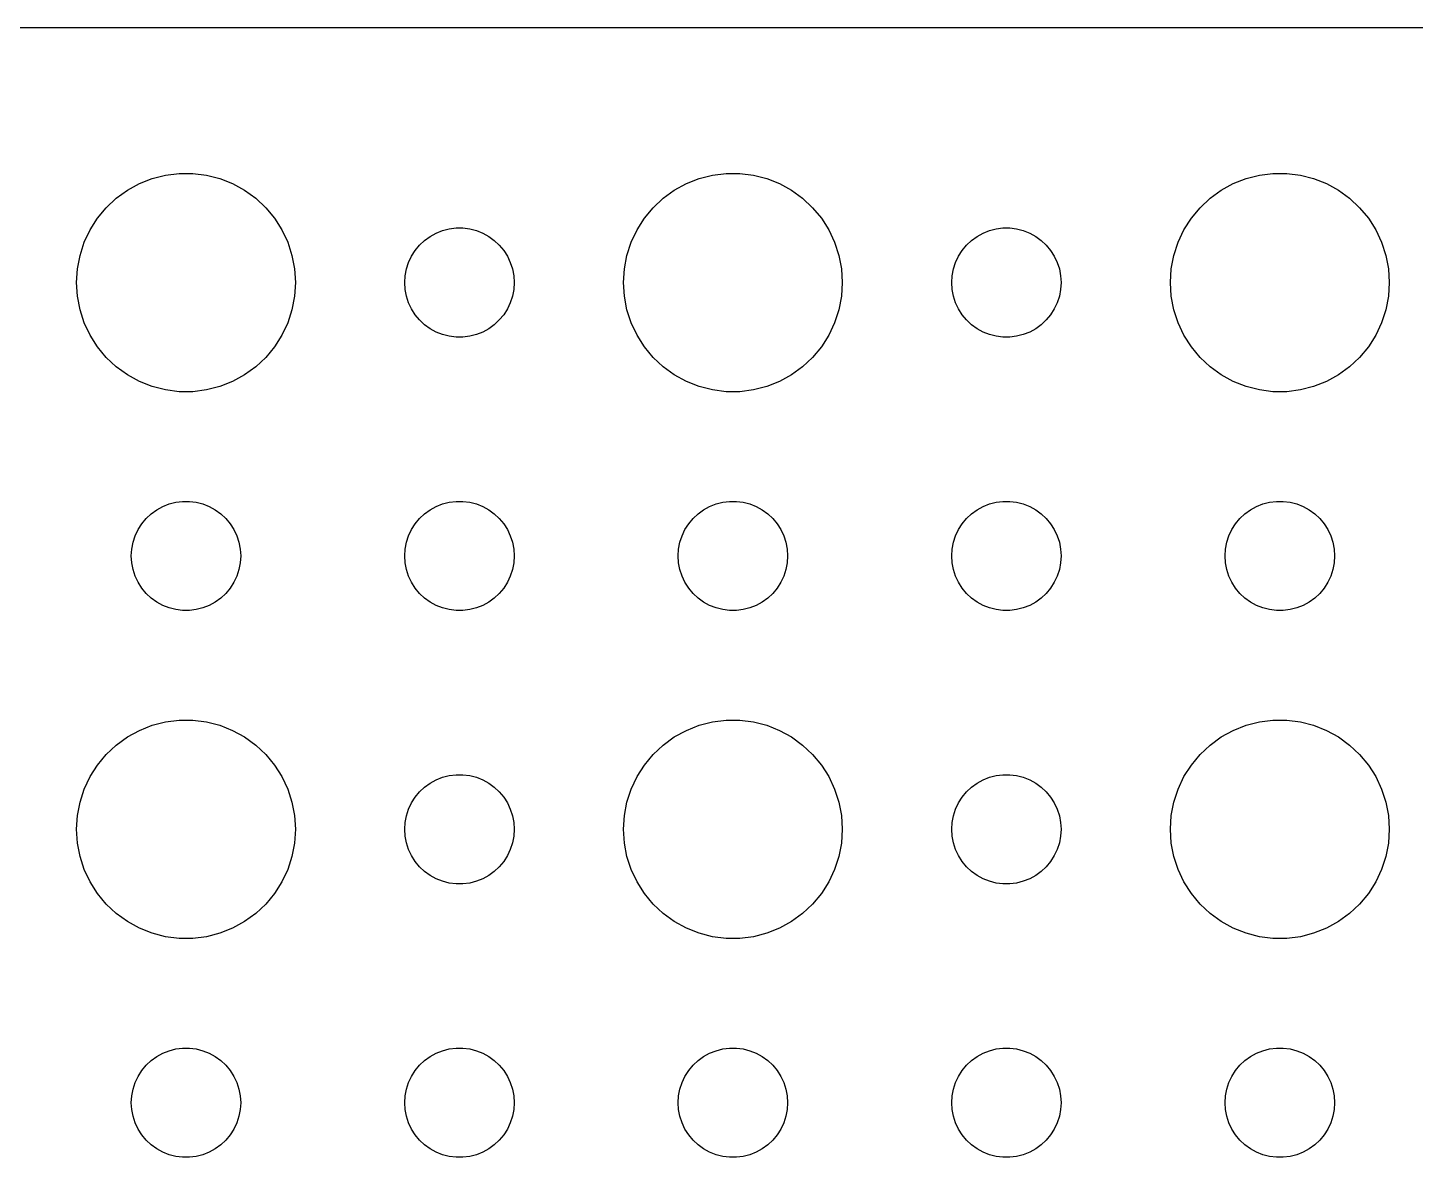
# Model space of a CAD drawing. Header units: metres. Extents: x -67 to 67, y -59 to 59.
# Drawn here: x -4.34 to 33.71, y 28.5 to 59.49 of the extents above; entities that cross this region are included whole.
import ezdxf

# ---------------------------------------------------------------- set-up
doc = ezdxf.new("R2010")
doc.units = ezdxf.units.M

msp = doc.modelspace()

# ---------------------------------------------------------------- linework, layer by layer
for p, q in [((62.3139, 59.4901), (-62.3139, 59.4901)), ((-1.60747, 55.033), (-1.27733, 55.2145)), ((-1.27733, 55.2145), (-0.927048, 55.3532)), ((-0.927048, 55.3532), (-0.562134, 55.4469)), ((-0.562134, 55.4469), (-0.18837, 55.4941)), ((-0.18837, 55.4941), (0.18837, 55.4941)), ((0.18837, 55.4941), (0.562134, 55.4469)), ((0.562134, 55.4469), (0.927048, 55.3532)), ((0.927048, 55.3532), (1.27733, 55.2145)), ((1.27733, 55.2145), (1.60747, 55.033)), ((13.3925, 55.033), (13.7227, 55.2145)), ((13.7227, 55.2145), (14.0729, 55.3532)), ((14.0729, 55.3532), (14.4379, 55.4469)), ((14.4379, 55.4469), (14.8116, 55.4941)), ((14.8116, 55.4941), (15.1884, 55.4941)), ((15.1884, 55.4941), (15.5621, 55.4469)), ((15.5621, 55.4469), (15.927, 55.3532)), ((15.927, 55.3532), (16.2773, 55.2145)), ((16.2773, 55.2145), (16.6075, 55.033)), ((28.3925, 55.033), (28.7227, 55.2145)), ((28.7227, 55.2145), (29.0729, 55.3532)), ((29.0729, 55.3532), (29.4379, 55.4469)), ((29.4379, 55.4469), (29.8116, 55.4941)), ((29.8116, 55.4941), (30.1884, 55.4941)), ((30.1884, 55.4941), (30.5621, 55.4469)), ((30.5621, 55.4469), (30.927, 55.3532)), ((30.927, 55.3532), (31.2773, 55.2145)), ((31.2773, 55.2145), (31.6075, 55.033)), ((-2.1869, 54.5536), (-1.91226, 54.8115)), ((-1.91226, 54.8115), (-1.60747, 55.033)), ((1.60747, 55.033), (1.91226, 54.8115)), ((1.91226, 54.8115), (2.1869, 54.5536)), ((12.8131, 54.5536), (13.0877, 54.8115)), ((13.0877, 54.8115), (13.3925, 55.033)), ((16.6075, 55.033), (16.9123, 54.8115)), ((16.9123, 54.8115), (17.1869, 54.5536)), ((27.8131, 54.5536), (28.0877, 54.8115)), ((28.0877, 54.8115), (28.3925, 55.033)), ((31.6075, 55.033), (31.9123, 54.8115)), ((31.9123, 54.8115), (32.1869, 54.5536)), ((-2.42705, 54.2634), (-2.1869, 54.5536)), ((2.1869, 54.5536), (2.42705, 54.2634)), ((12.5729, 54.2634), (12.8131, 54.5536)), ((17.1869, 54.5536), (17.427, 54.2634)), ((27.5729, 54.2634), (27.8131, 54.5536)), ((32.1869, 54.5536), (32.427, 54.2634)), ((-2.62891, 53.9453), (-2.42705, 54.2634)), ((2.42705, 54.2634), (2.62891, 53.9453)), ((12.3711, 53.9453), (12.5729, 54.2634)), ((17.427, 54.2634), (17.6289, 53.9453)), ((27.3711, 53.9453), (27.5729, 54.2634)), ((32.427, 54.2634), (32.6289, 53.9453)), ((-2.78932, 53.6044), (-2.62891, 53.9453)), ((2.62891, 53.9453), (2.78932, 53.6044)), ((6.40654, 53.5268), (6.54385, 53.6558)), ((6.54385, 53.6558), (6.69626, 53.7665)), ((6.69626, 53.7665), (6.86133, 53.8572)), ((6.86133, 53.8572), (7.03647, 53.9266)), ((7.03647, 53.9266), (7.21892, 53.9734)), ((7.21892, 53.9734), (7.40581, 53.997)), ((7.40581, 53.997), (7.59418, 53.997)), ((7.59418, 53.997), (7.78107, 53.9734)), ((7.78107, 53.9734), (7.96352, 53.9266)), ((7.96352, 53.9266), (8.13866, 53.8572)), ((8.13866, 53.8572), (8.30373, 53.7665)), ((8.30373, 53.7665), (8.45613, 53.6558)), ((8.45613, 53.6558), (8.59344, 53.5268)), ((12.2107, 53.6044), (12.3711, 53.9453)), ((17.6289, 53.9453), (17.7893, 53.6044)), ((21.4065, 53.5268), (21.5439, 53.6558)), ((21.5439, 53.6558), (21.6963, 53.7665)), ((21.6963, 53.7665), (21.8613, 53.8572)), ((21.8613, 53.8572), (22.0365, 53.9266)), ((22.0365, 53.9266), (22.2189, 53.9734)), ((22.2189, 53.9734), (22.4058, 53.997)), ((22.4058, 53.997), (22.5942, 53.997)), ((22.5942, 53.997), (22.7811, 53.9734)), ((22.7811, 53.9734), (22.9635, 53.9266)), ((22.9635, 53.9266), (23.1387, 53.8572)), ((23.1387, 53.8572), (23.3037, 53.7665)), ((23.3037, 53.7665), (23.4561, 53.6558)), ((23.4561, 53.6558), (23.5934, 53.5268)), ((27.2107, 53.6044), (27.3711, 53.9453)), ((32.6289, 53.9453), (32.7893, 53.6044)), ((-2.90575, 53.2461), (-2.78932, 53.6044)), ((2.78932, 53.6044), (2.90575, 53.2461)), ((6.18553, 53.2226), (6.28647, 53.3817)), ((6.28647, 53.3817), (6.40654, 53.5268)), ((8.59344, 53.5268), (8.71352, 53.3817)), ((8.71352, 53.3817), (8.81445, 53.2226)), ((12.0942, 53.2461), (12.2107, 53.6044)), ((17.7893, 53.6044), (17.9057, 53.2461)), ((21.1855, 53.2226), (21.2865, 53.3817)), ((21.2865, 53.3817), (21.4065, 53.5268)), ((23.5934, 53.5268), (23.7135, 53.3817)), ((23.7135, 53.3817), (23.8145, 53.2226)), ((27.0942, 53.2461), (27.2107, 53.6044)), ((32.7893, 53.6044), (32.9057, 53.2461)), ((-2.97633, 52.876), (-2.90575, 53.2461)), ((2.90575, 53.2461), (2.97633, 52.876)), ((6.04712, 52.873), (6.10533, 53.0522)), ((6.10533, 53.0522), (6.18553, 53.2226)), ((8.81445, 53.2226), (8.89465, 53.0522)), ((8.89465, 53.0522), (8.95287, 52.873)), ((12.0237, 52.876), (12.0942, 53.2461)), ((17.9057, 53.2461), (17.9763, 52.876)), ((21.0471, 52.873), (21.1053, 53.0522)), ((21.1053, 53.0522), (21.1855, 53.2226)), ((23.8145, 53.2226), (23.8947, 53.0522)), ((23.8947, 53.0522), (23.9529, 52.873)), ((27.0237, 52.876), (27.0942, 53.2461)), ((32.9057, 53.2461), (32.9763, 52.876)), ((-3, 52.5), (-2.97633, 52.876)), ((2.97633, 52.876), (3, 52.5)), ((6, 52.5), (6.01183, 52.688)), ((6.01183, 52.688), (6.04712, 52.873)), ((8.95287, 52.873), (8.98816, 52.688)), ((8.98816, 52.688), (9, 52.5)), ((12, 52.5), (12.0237, 52.876)), ((17.9763, 52.876), (18, 52.5)), ((21, 52.5), (21.0118, 52.688)), ((21.0118, 52.688), (21.0471, 52.873)), ((23.9529, 52.873), (23.9882, 52.688)), ((23.9882, 52.688), (24, 52.5)), ((27, 52.5), (27.0237, 52.876)), ((32.9763, 52.876), (33, 52.5)), ((-2.97633, 52.124), (-3, 52.5)), ((3, 52.5), (2.97633, 52.124)), ((6.01183, 52.312), (6, 52.5)), ((6.04712, 52.127), (6.01183, 52.312)), ((8.98816, 52.312), (8.95287, 52.127)), ((9, 52.5), (8.98816, 52.312)), ((12.0237, 52.124), (12, 52.5)), ((18, 52.5), (17.9763, 52.124)), ((21.0118, 52.312), (21, 52.5)), ((21.0471, 52.127), (21.0118, 52.312)), ((23.9882, 52.312), (23.9529, 52.127)), ((24, 52.5), (23.9882, 52.312)), ((27.0237, 52.124), (27, 52.5)), ((33, 52.5), (32.9763, 52.124)), ((-2.90575, 51.7539), (-2.97633, 52.124)), ((-2.78932, 51.3956), (-2.90575, 51.7539)), ((2.90575, 51.7539), (2.78932, 51.3956)), ((2.97633, 52.124), (2.90575, 51.7539)), ((6.10533, 51.9478), (6.04712, 52.127)), ((6.18553, 51.7774), (6.10533, 51.9478)), ((6.28647, 51.6183), (6.18553, 51.7774)), ((8.81445, 51.7774), (8.71352, 51.6183)), ((8.89465, 51.9478), (8.81445, 51.7774)), ((8.95287, 52.127), (8.89465, 51.9478)), ((12.0942, 51.7539), (12.0237, 52.124)), ((12.2107, 51.3956), (12.0942, 51.7539)), ((17.9057, 51.7539), (17.7893, 51.3956)), ((17.9763, 52.124), (17.9057, 51.7539)), ((21.1053, 51.9478), (21.0471, 52.127)), ((21.1855, 51.7774), (21.1053, 51.9478)), ((21.2865, 51.6183), (21.1855, 51.7774)), ((23.8145, 51.7774), (23.7135, 51.6183)), ((23.8947, 51.9478), (23.8145, 51.7774)), ((23.9529, 52.127), (23.8947, 51.9478)), ((27.0942, 51.7539), (27.0237, 52.124)), ((27.2107, 51.3956), (27.0942, 51.7539)), ((32.9057, 51.7539), (32.7893, 51.3956)), ((32.9763, 52.124), (32.9057, 51.7539)), ((-2.62891, 51.0547), (-2.78932, 51.3956)), ((2.78932, 51.3956), (2.62891, 51.0547)), ((6.40654, 51.4732), (6.28647, 51.6183)), ((6.54385, 51.3442), (6.40654, 51.4732)), ((8.59344, 51.4732), (8.45613, 51.3442)), ((8.71352, 51.6183), (8.59344, 51.4732)), ((12.3711, 51.0547), (12.2107, 51.3956)), ((17.7893, 51.3956), (17.6289, 51.0547)), ((21.4065, 51.4732), (21.2865, 51.6183)), ((21.5439, 51.3442), (21.4065, 51.4732)), ((23.5934, 51.4732), (23.4561, 51.3442)), ((23.7135, 51.6183), (23.5934, 51.4732)), ((27.3711, 51.0547), (27.2107, 51.3956)), ((32.7893, 51.3956), (32.6289, 51.0547)), ((-2.42705, 50.7366), (-2.62891, 51.0547)), ((2.62891, 51.0547), (2.42705, 50.7366)), ((6.69626, 51.2335), (6.54385, 51.3442)), ((6.86133, 51.1428), (6.69626, 51.2335)), ((7.03647, 51.0734), (6.86133, 51.1428)), ((7.21892, 51.0266), (7.03647, 51.0734)), ((7.40581, 51.003), (7.21892, 51.0266)), ((7.59418, 51.003), (7.40581, 51.003)), ((7.78107, 51.0266), (7.59418, 51.003)), ((7.96352, 51.0734), (7.78107, 51.0266)), ((8.13866, 51.1428), (7.96352, 51.0734)), ((8.30373, 51.2335), (8.13866, 51.1428)), ((8.45613, 51.3442), (8.30373, 51.2335)), ((12.5729, 50.7366), (12.3711, 51.0547)), ((17.6289, 51.0547), (17.427, 50.7366)), ((21.6963, 51.2335), (21.5439, 51.3442)), ((21.8613, 51.1428), (21.6963, 51.2335)), ((22.0365, 51.0734), (21.8613, 51.1428)), ((22.2189, 51.0266), (22.0365, 51.0734)), ((22.4058, 51.003), (22.2189, 51.0266)), ((22.5942, 51.003), (22.4058, 51.003)), ((22.7811, 51.0266), (22.5942, 51.003)), ((22.9635, 51.0734), (22.7811, 51.0266)), ((23.1387, 51.1428), (22.9635, 51.0734)), ((23.3037, 51.2335), (23.1387, 51.1428)), ((23.4561, 51.3442), (23.3037, 51.2335)), ((27.5729, 50.7366), (27.3711, 51.0547)), ((32.6289, 51.0547), (32.427, 50.7366)), ((-2.1869, 50.4464), (-2.42705, 50.7366)), ((2.42705, 50.7366), (2.1869, 50.4464)), ((12.8131, 50.4464), (12.5729, 50.7366)), ((17.427, 50.7366), (17.1869, 50.4464)), ((27.8131, 50.4464), (27.5729, 50.7366)), ((32.427, 50.7366), (32.1869, 50.4464)), ((-1.91226, 50.1885), (-2.1869, 50.4464)), ((2.1869, 50.4464), (1.91226, 50.1885)), ((13.0877, 50.1885), (12.8131, 50.4464)), ((17.1869, 50.4464), (16.9123, 50.1885)), ((28.0877, 50.1885), (27.8131, 50.4464)), ((32.1869, 50.4464), (31.9123, 50.1885)), ((-1.60747, 49.967), (-1.91226, 50.1885)), ((-1.27733, 49.7855), (-1.60747, 49.967)), ((1.60747, 49.967), (1.27733, 49.7855)), ((1.91226, 50.1885), (1.60747, 49.967)), ((13.3925, 49.967), (13.0877, 50.1885)), ((13.7227, 49.7855), (13.3925, 49.967)), ((16.6075, 49.967), (16.2773, 49.7855)), ((16.9123, 50.1885), (16.6075, 49.967)), ((28.3925, 49.967), (28.0877, 50.1885)), ((28.7227, 49.7855), (28.3925, 49.967)), ((31.6075, 49.967), (31.2773, 49.7855)), ((31.9123, 50.1885), (31.6075, 49.967)), ((-0.927048, 49.6468), (-1.27733, 49.7855)), ((-0.562134, 49.5531), (-0.927048, 49.6468)), ((-0.18837, 49.5059), (-0.562134, 49.5531)), ((0.18837, 49.5059), (-0.18837, 49.5059)), ((0.562134, 49.5531), (0.18837, 49.5059)), ((0.927048, 49.6468), (0.562134, 49.5531)), ((1.27733, 49.7855), (0.927048, 49.6468)), ((14.0729, 49.6468), (13.7227, 49.7855)), ((14.4379, 49.5531), (14.0729, 49.6468)), ((14.8116, 49.5059), (14.4379, 49.5531)), ((15.1884, 49.5059), (14.8116, 49.5059)), ((15.5621, 49.5531), (15.1884, 49.5059)), ((15.927, 49.6468), (15.5621, 49.5531)), ((16.2773, 49.7855), (15.927, 49.6468)), ((29.0729, 49.6468), (28.7227, 49.7855)), ((29.4379, 49.5531), (29.0729, 49.6468)), ((29.8116, 49.5059), (29.4379, 49.5531)), ((30.1884, 49.5059), (29.8116, 49.5059)), ((30.5621, 49.5531), (30.1884, 49.5059)), ((30.927, 49.6468), (30.5621, 49.5531)), ((31.2773, 49.7855), (30.927, 49.6468)), ((-0.638657, 46.3572), (-0.463516, 46.4266)), ((-0.463516, 46.4266), (-0.281067, 46.4734)), ((-0.281067, 46.4734), (-0.094177, 46.497)), ((-0.094177, 46.497), (0.094177, 46.497)), ((0.094177, 46.497), (0.281067, 46.4734)), ((0.281067, 46.4734), (0.463516, 46.4266)), ((0.463516, 46.4266), (0.638657, 46.3572)), ((6.86133, 46.3572), (7.03647, 46.4266)), ((7.03647, 46.4266), (7.21892, 46.4734)), ((7.21892, 46.4734), (7.40581, 46.497)), ((7.40581, 46.497), (7.59418, 46.497)), ((7.59418, 46.497), (7.78107, 46.4734)), ((7.78107, 46.4734), (7.96352, 46.4266)), ((7.96352, 46.4266), (8.13866, 46.3572)), ((14.3613, 46.3572), (14.5365, 46.4266)), ((14.5365, 46.4266), (14.7189, 46.4734)), ((14.7189, 46.4734), (14.9058, 46.497)), ((14.9058, 46.497), (15.0942, 46.497)), ((15.0942, 46.497), (15.2811, 46.4734)), ((15.2811, 46.4734), (15.4635, 46.4266)), ((15.4635, 46.4266), (15.6387, 46.3572)), ((21.8613, 46.3572), (22.0365, 46.4266)), ((22.0365, 46.4266), (22.2189, 46.4734)), ((22.2189, 46.4734), (22.4058, 46.497)), ((22.4058, 46.497), (22.5942, 46.497)), ((22.5942, 46.497), (22.7811, 46.4734)), ((22.7811, 46.4734), (22.9635, 46.4266)), ((22.9635, 46.4266), (23.1387, 46.3572)), ((29.3613, 46.3572), (29.5365, 46.4266)), ((29.5365, 46.4266), (29.7189, 46.4734)), ((29.7189, 46.4734), (29.9058, 46.497)), ((29.9058, 46.497), (30.0942, 46.497)), ((30.0942, 46.497), (30.2811, 46.4734)), ((30.2811, 46.4734), (30.4635, 46.4266)), ((30.4635, 46.4266), (30.6387, 46.3572)), ((-1.09344, 46.0268), (-0.956131, 46.1558)), ((-0.956131, 46.1558), (-0.803726, 46.2665)), ((-0.803726, 46.2665), (-0.638657, 46.3572)), ((0.638657, 46.3572), (0.803726, 46.2665)), ((0.803726, 46.2665), (0.956131, 46.1558)), ((0.956131, 46.1558), (1.09344, 46.0268)), ((6.40654, 46.0268), (6.54385, 46.1558)), ((6.54385, 46.1558), (6.69626, 46.2665)), ((6.69626, 46.2665), (6.86133, 46.3572)), ((8.13866, 46.3572), (8.30373, 46.2665)), ((8.30373, 46.2665), (8.45613, 46.1558)), ((8.45613, 46.1558), (8.59344, 46.0268)), ((13.9065, 46.0268), (14.0439, 46.1558)), ((14.0439, 46.1558), (14.1963, 46.2665)), ((14.1963, 46.2665), (14.3613, 46.3572)), ((15.6387, 46.3572), (15.8037, 46.2665)), ((15.8037, 46.2665), (15.9561, 46.1558)), ((15.9561, 46.1558), (16.0934, 46.0268)), ((21.4065, 46.0268), (21.5439, 46.1558)), ((21.5439, 46.1558), (21.6963, 46.2665)), ((21.6963, 46.2665), (21.8613, 46.3572)), ((23.1387, 46.3572), (23.3037, 46.2665)), ((23.3037, 46.2665), (23.4561, 46.1558)), ((23.4561, 46.1558), (23.5934, 46.0268)), ((28.9065, 46.0268), (29.0439, 46.1558)), ((29.0439, 46.1558), (29.1963, 46.2665)), ((29.1963, 46.2665), (29.3613, 46.3572)), ((30.6387, 46.3572), (30.8037, 46.2665)), ((30.8037, 46.2665), (30.9561, 46.1558)), ((30.9561, 46.1558), (31.0934, 46.0268)), ((-1.39465, 45.5522), (-1.31445, 45.7226)), ((-1.31445, 45.7226), (-1.21352, 45.8817)), ((-1.21352, 45.8817), (-1.09344, 46.0268)), ((1.09344, 46.0268), (1.21352, 45.8817)), ((1.21352, 45.8817), (1.31445, 45.7226)), ((1.31445, 45.7226), (1.39465, 45.5522)), ((6.10533, 45.5522), (6.18553, 45.7226)), ((6.18553, 45.7226), (6.28647, 45.8817)), ((6.28647, 45.8817), (6.40654, 46.0268)), ((8.59344, 46.0268), (8.71352, 45.8817)), ((8.71352, 45.8817), (8.81445, 45.7226)), ((8.81445, 45.7226), (8.89465, 45.5522)), ((13.6053, 45.5522), (13.6855, 45.7226)), ((13.6855, 45.7226), (13.7865, 45.8817)), ((13.7865, 45.8817), (13.9065, 46.0268)), ((16.0934, 46.0268), (16.2135, 45.8817)), ((16.2135, 45.8817), (16.3145, 45.7226)), ((16.3145, 45.7226), (16.3947, 45.5522)), ((21.1053, 45.5522), (21.1855, 45.7226)), ((21.1855, 45.7226), (21.2865, 45.8817)), ((21.2865, 45.8817), (21.4065, 46.0268)), ((23.5934, 46.0268), (23.7135, 45.8817)), ((23.7135, 45.8817), (23.8145, 45.7226)), ((23.8145, 45.7226), (23.8947, 45.5522)), ((28.6053, 45.5522), (28.6855, 45.7226)), ((28.6855, 45.7226), (28.7865, 45.8817)), ((28.7865, 45.8817), (28.9065, 46.0268)), ((31.0934, 46.0268), (31.2135, 45.8817)), ((31.2135, 45.8817), (31.3145, 45.7226)), ((31.3145, 45.7226), (31.3947, 45.5522)), ((-1.48816, 45.188), (-1.45287, 45.373)), ((-1.45287, 45.373), (-1.39465, 45.5522)), ((1.39465, 45.5522), (1.45287, 45.373)), ((1.45287, 45.373), (1.48816, 45.188)), ((6.01183, 45.188), (6.04712, 45.373)), ((6.04712, 45.373), (6.10533, 45.5522)), ((8.89465, 45.5522), (8.95287, 45.373)), ((8.95287, 45.373), (8.98816, 45.188)), ((13.5118, 45.188), (13.5471, 45.373)), ((13.5471, 45.373), (13.6053, 45.5522)), ((16.3947, 45.5522), (16.4529, 45.373)), ((16.4529, 45.373), (16.4882, 45.188)), ((21.0118, 45.188), (21.0471, 45.373)), ((21.0471, 45.373), (21.1053, 45.5522)), ((23.8947, 45.5522), (23.9529, 45.373)), ((23.9529, 45.373), (23.9882, 45.188)), ((28.5118, 45.188), (28.5471, 45.373)), ((28.5471, 45.373), (28.6053, 45.5522)), ((31.3947, 45.5522), (31.4529, 45.373)), ((31.4529, 45.373), (31.4882, 45.188)), ((-1.5, 45), (-1.48816, 45.188)), ((-1.48816, 44.812), (-1.5, 45)), ((1.48816, 45.188), (1.5, 45)), ((1.5, 45), (1.48816, 44.812)), ((6, 45), (6.01183, 45.188)), ((6.01183, 44.812), (6, 45)), ((8.98816, 45.188), (9, 45)), ((9, 45), (8.98816, 44.812)), ((13.5, 45), (13.5118, 45.188)), ((13.5118, 44.812), (13.5, 45)), ((16.4882, 45.188), (16.5, 45)), ((16.5, 45), (16.4882, 44.812)), ((21, 45), (21.0118, 45.188)), ((21.0118, 44.812), (21, 45)), ((23.9882, 45.188), (24, 45)), ((24, 45), (23.9882, 44.812)), ((28.5, 45), (28.5118, 45.188)), ((28.5118, 44.812), (28.5, 45)), ((31.4882, 45.188), (31.5, 45)), ((31.5, 45), (31.4882, 44.812)), ((-1.45287, 44.627), (-1.48816, 44.812)), ((-1.39465, 44.4478), (-1.45287, 44.627)), ((1.45287, 44.627), (1.39465, 44.4478)), ((1.48816, 44.812), (1.45287, 44.627)), ((6.04712, 44.627), (6.01183, 44.812)), ((6.10533, 44.4478), (6.04712, 44.627)), ((8.95287, 44.627), (8.89465, 44.4478)), ((8.98816, 44.812), (8.95287, 44.627)), ((13.5471, 44.627), (13.5118, 44.812)), ((13.6053, 44.4478), (13.5471, 44.627)), ((16.4529, 44.627), (16.3947, 44.4478)), ((16.4882, 44.812), (16.4529, 44.627)), ((21.0471, 44.627), (21.0118, 44.812)), ((21.1053, 44.4478), (21.0471, 44.627)), ((23.9529, 44.627), (23.8947, 44.4478)), ((23.9882, 44.812), (23.9529, 44.627)), ((28.5471, 44.627), (28.5118, 44.812)), ((28.6053, 44.4478), (28.5471, 44.627)), ((31.4529, 44.627), (31.3947, 44.4478)), ((31.4882, 44.812), (31.4529, 44.627)), ((-1.31445, 44.2774), (-1.39465, 44.4478)), ((-1.21352, 44.1183), (-1.31445, 44.2774)), ((1.31445, 44.2774), (1.21352, 44.1183)), ((1.39465, 44.4478), (1.31445, 44.2774)), ((6.18553, 44.2774), (6.10533, 44.4478)), ((6.28647, 44.1183), (6.18553, 44.2774)), ((8.81445, 44.2774), (8.71352, 44.1183)), ((8.89465, 44.4478), (8.81445, 44.2774)), ((13.6855, 44.2774), (13.6053, 44.4478)), ((13.7865, 44.1183), (13.6855, 44.2774)), ((16.3145, 44.2774), (16.2135, 44.1183)), ((16.3947, 44.4478), (16.3145, 44.2774)), ((21.1855, 44.2774), (21.1053, 44.4478)), ((21.2865, 44.1183), (21.1855, 44.2774)), ((23.8145, 44.2774), (23.7135, 44.1183)), ((23.8947, 44.4478), (23.8145, 44.2774)), ((28.6855, 44.2774), (28.6053, 44.4478)), ((28.7865, 44.1183), (28.6855, 44.2774)), ((31.3145, 44.2774), (31.2135, 44.1183)), ((31.3947, 44.4478), (31.3145, 44.2774)), ((-1.09344, 43.9732), (-1.21352, 44.1183)), ((-0.956131, 43.8442), (-1.09344, 43.9732)), ((-0.803726, 43.7335), (-0.956131, 43.8442)), ((0.956131, 43.8442), (0.803726, 43.7335)), ((1.09344, 43.9732), (0.956131, 43.8442)), ((1.21352, 44.1183), (1.09344, 43.9732)), ((6.40654, 43.9732), (6.28647, 44.1183)), ((6.54385, 43.8442), (6.40654, 43.9732)), ((6.69626, 43.7335), (6.54385, 43.8442)), ((8.45613, 43.8442), (8.30373, 43.7335)), ((8.59344, 43.9732), (8.45613, 43.8442)), ((8.71352, 44.1183), (8.59344, 43.9732)), ((13.9065, 43.9732), (13.7865, 44.1183)), ((14.0439, 43.8442), (13.9065, 43.9732)), ((14.1963, 43.7335), (14.0439, 43.8442)), ((15.9561, 43.8442), (15.8037, 43.7335)), ((16.0934, 43.9732), (15.9561, 43.8442)), ((16.2135, 44.1183), (16.0934, 43.9732)), ((21.4065, 43.9732), (21.2865, 44.1183)), ((21.5439, 43.8442), (21.4065, 43.9732)), ((21.6963, 43.7335), (21.5439, 43.8442)), ((23.4561, 43.8442), (23.3037, 43.7335)), ((23.5934, 43.9732), (23.4561, 43.8442)), ((23.7135, 44.1183), (23.5934, 43.9732)), ((28.9065, 43.9732), (28.7865, 44.1183)), ((29.0439, 43.8442), (28.9065, 43.9732)), ((29.1963, 43.7335), (29.0439, 43.8442)), ((30.9561, 43.8442), (30.8037, 43.7335)), ((31.0934, 43.9732), (30.9561, 43.8442)), ((31.2135, 44.1183), (31.0934, 43.9732)), ((-0.638657, 43.6428), (-0.803726, 43.7335)), ((-0.463516, 43.5734), (-0.638657, 43.6428)), ((-0.281067, 43.5266), (-0.463516, 43.5734)), ((-0.094177, 43.503), (-0.281067, 43.5266)), ((0.094177, 43.503), (-0.094177, 43.503)), ((0.281067, 43.5266), (0.094177, 43.503)), ((0.463516, 43.5734), (0.281067, 43.5266)), ((0.638657, 43.6428), (0.463516, 43.5734)), ((0.803726, 43.7335), (0.638657, 43.6428)), ((6.86133, 43.6428), (6.69626, 43.7335)), ((7.03647, 43.5734), (6.86133, 43.6428)), ((7.21892, 43.5266), (7.03647, 43.5734)), ((7.40581, 43.503), (7.21892, 43.5266)), ((7.59418, 43.503), (7.40581, 43.503)), ((7.78107, 43.5266), (7.59418, 43.503)), ((7.96352, 43.5734), (7.78107, 43.5266)), ((8.13866, 43.6428), (7.96352, 43.5734)), ((8.30373, 43.7335), (8.13866, 43.6428)), ((14.3613, 43.6428), (14.1963, 43.7335)), ((14.5365, 43.5734), (14.3613, 43.6428)), ((14.7189, 43.5266), (14.5365, 43.5734)), ((14.9058, 43.503), (14.7189, 43.5266)), ((15.0942, 43.503), (14.9058, 43.503)), ((15.2811, 43.5266), (15.0942, 43.503)), ((15.4635, 43.5734), (15.2811, 43.5266)), ((15.6387, 43.6428), (15.4635, 43.5734)), ((15.8037, 43.7335), (15.6387, 43.6428)), ((21.8613, 43.6428), (21.6963, 43.7335)), ((22.0365, 43.5734), (21.8613, 43.6428)), ((22.2189, 43.5266), (22.0365, 43.5734)), ((22.4058, 43.503), (22.2189, 43.5266)), ((22.5942, 43.503), (22.4058, 43.503)), ((22.7811, 43.5266), (22.5942, 43.503)), ((22.9635, 43.5734), (22.7811, 43.5266)), ((23.1387, 43.6428), (22.9635, 43.5734)), ((23.3037, 43.7335), (23.1387, 43.6428)), ((29.3613, 43.6428), (29.1963, 43.7335)), ((29.5365, 43.5734), (29.3613, 43.6428)), ((29.7189, 43.5266), (29.5365, 43.5734)), ((29.9058, 43.503), (29.7189, 43.5266)), ((30.0942, 43.503), (29.9058, 43.503)), ((30.2811, 43.5266), (30.0942, 43.503)), ((30.4635, 43.5734), (30.2811, 43.5266)), ((30.6387, 43.6428), (30.4635, 43.5734)), ((30.8037, 43.7335), (30.6387, 43.6428)), ((-1.27733, 40.2145), (-0.927048, 40.3532)), ((-0.927048, 40.3532), (-0.562134, 40.4469)), ((-0.562134, 40.4469), (-0.18837, 40.4941)), ((-0.18837, 40.4941), (0.18837, 40.4941)), ((0.18837, 40.4941), (0.562134, 40.4469)), ((0.562134, 40.4469), (0.927048, 40.3532)), ((0.927048, 40.3532), (1.27733, 40.2145)), ((13.7227, 40.2145), (14.0729, 40.3532)), ((14.0729, 40.3532), (14.4379, 40.4469)), ((14.4379, 40.4469), (14.8116, 40.4941)), ((14.8116, 40.4941), (15.1884, 40.4941)), ((15.1884, 40.4941), (15.5621, 40.4469)), ((15.5621, 40.4469), (15.927, 40.3532)), ((15.927, 40.3532), (16.2773, 40.2145)), ((28.7227, 40.2145), (29.0729, 40.3532)), ((29.0729, 40.3532), (29.4379, 40.4469)), ((29.4379, 40.4469), (29.8116, 40.4941)), ((29.8116, 40.4941), (30.1884, 40.4941)), ((30.1884, 40.4941), (30.5621, 40.4469)), ((30.5621, 40.4469), (30.927, 40.3532)), ((30.927, 40.3532), (31.2773, 40.2145)), ((-1.91226, 39.8115), (-1.60747, 40.033)), ((-1.60747, 40.033), (-1.27733, 40.2145)), ((1.27733, 40.2145), (1.60747, 40.033)), ((1.60747, 40.033), (1.91226, 39.8115)), ((13.0877, 39.8115), (13.3925, 40.033)), ((13.3925, 40.033), (13.7227, 40.2145)), ((16.2773, 40.2145), (16.6075, 40.033)), ((16.6075, 40.033), (16.9123, 39.8115)), ((28.0877, 39.8115), (28.3925, 40.033)), ((28.3925, 40.033), (28.7227, 40.2145)), ((31.2773, 40.2145), (31.6075, 40.033)), ((31.6075, 40.033), (31.9123, 39.8115)), ((-2.1869, 39.5536), (-1.91226, 39.8115)), ((1.91226, 39.8115), (2.1869, 39.5536)), ((12.8131, 39.5536), (13.0877, 39.8115)), ((16.9123, 39.8115), (17.1869, 39.5536)), ((27.8131, 39.5536), (28.0877, 39.8115)), ((31.9123, 39.8115), (32.1869, 39.5536)), ((-2.62891, 38.9453), (-2.42705, 39.2634)), ((-2.42705, 39.2634), (-2.1869, 39.5536)), ((2.1869, 39.5536), (2.42705, 39.2634)), ((2.42705, 39.2634), (2.62891, 38.9453)), ((12.3711, 38.9453), (12.5729, 39.2634)), ((12.5729, 39.2634), (12.8131, 39.5536)), ((17.1869, 39.5536), (17.427, 39.2634)), ((17.427, 39.2634), (17.6289, 38.9453)), ((27.3711, 38.9453), (27.5729, 39.2634)), ((27.5729, 39.2634), (27.8131, 39.5536)), ((32.1869, 39.5536), (32.427, 39.2634)), ((32.427, 39.2634), (32.6289, 38.9453)), ((-2.78932, 38.6044), (-2.62891, 38.9453)), ((2.62891, 38.9453), (2.78932, 38.6044)), ((6.69626, 38.7665), (6.86133, 38.8572)), ((6.86133, 38.8572), (7.03647, 38.9266)), ((7.03647, 38.9266), (7.21892, 38.9734)), ((7.21892, 38.9734), (7.40581, 38.997)), ((7.40581, 38.997), (7.59418, 38.997)), ((7.59418, 38.997), (7.78107, 38.9734)), ((7.78107, 38.9734), (7.96352, 38.9266)), ((7.96352, 38.9266), (8.13866, 38.8572)), ((8.13866, 38.8572), (8.30373, 38.7665)), ((12.2107, 38.6044), (12.3711, 38.9453)), ((17.6289, 38.9453), (17.7893, 38.6044)), ((21.6963, 38.7665), (21.8613, 38.8572)), ((21.8613, 38.8572), (22.0365, 38.9266)), ((22.0365, 38.9266), (22.2189, 38.9734)), ((22.2189, 38.9734), (22.4058, 38.997)), ((22.4058, 38.997), (22.5942, 38.997)), ((22.5942, 38.997), (22.7811, 38.9734)), ((22.7811, 38.9734), (22.9635, 38.9266)), ((22.9635, 38.9266), (23.1387, 38.8572)), ((23.1387, 38.8572), (23.3037, 38.7665)), ((27.2107, 38.6044), (27.3711, 38.9453)), ((32.6289, 38.9453), (32.7893, 38.6044)), ((-2.90575, 38.2461), (-2.78932, 38.6044)), ((2.78932, 38.6044), (2.90575, 38.2461)), ((6.28647, 38.3817), (6.40654, 38.5268)), ((6.40654, 38.5268), (6.54385, 38.6558)), ((6.54385, 38.6558), (6.69626, 38.7665)), ((8.30373, 38.7665), (8.45613, 38.6558)), ((8.45613, 38.6558), (8.59344, 38.5268)), ((8.59344, 38.5268), (8.71352, 38.3817)), ((12.0942, 38.2461), (12.2107, 38.6044)), ((17.7893, 38.6044), (17.9057, 38.2461)), ((21.2865, 38.3817), (21.4065, 38.5268)), ((21.4065, 38.5268), (21.5439, 38.6558)), ((21.5439, 38.6558), (21.6963, 38.7665)), ((23.3037, 38.7665), (23.4561, 38.6558)), ((23.4561, 38.6558), (23.5934, 38.5268)), ((23.5934, 38.5268), (23.7135, 38.3817)), ((27.0942, 38.2461), (27.2107, 38.6044)), ((32.7893, 38.6044), (32.9057, 38.2461)), ((-2.97633, 37.876), (-2.90575, 38.2461)), ((2.90575, 38.2461), (2.97633, 37.876)), ((6.10533, 38.0522), (6.18553, 38.2226)), ((6.18553, 38.2226), (6.28647, 38.3817)), ((8.71352, 38.3817), (8.81445, 38.2226)), ((8.81445, 38.2226), (8.89465, 38.0522)), ((12.0237, 37.876), (12.0942, 38.2461)), ((17.9057, 38.2461), (17.9763, 37.876)), ((21.1053, 38.0522), (21.1855, 38.2226)), ((21.1855, 38.2226), (21.2865, 38.3817)), ((23.7135, 38.3817), (23.8145, 38.2226)), ((23.8145, 38.2226), (23.8947, 38.0522)), ((27.0237, 37.876), (27.0942, 38.2461)), ((32.9057, 38.2461), (32.9763, 37.876)), ((-3, 37.5), (-2.97633, 37.876)), ((2.97633, 37.876), (3, 37.5)), ((6, 37.5), (6.01183, 37.688)), ((6.01183, 37.688), (6.04712, 37.873)), ((6.04712, 37.873), (6.10533, 38.0522)), ((8.89465, 38.0522), (8.95287, 37.873)), ((8.95287, 37.873), (8.98816, 37.688)), ((8.98816, 37.688), (9, 37.5)), ((12, 37.5), (12.0237, 37.876)), ((17.9763, 37.876), (18, 37.5)), ((21, 37.5), (21.0118, 37.688)), ((21.0118, 37.688), (21.0471, 37.873)), ((21.0471, 37.873), (21.1053, 38.0522)), ((23.8947, 38.0522), (23.9529, 37.873)), ((23.9529, 37.873), (23.9882, 37.688)), ((23.9882, 37.688), (24, 37.5)), ((27, 37.5), (27.0237, 37.876)), ((32.9763, 37.876), (33, 37.5)), ((-2.97633, 37.124), (-3, 37.5)), ((3, 37.5), (2.97633, 37.124)), ((6.01183, 37.312), (6, 37.5)), ((6.04712, 37.127), (6.01183, 37.312)), ((8.98816, 37.312), (8.95287, 37.127)), ((9, 37.5), (8.98816, 37.312)), ((12.0237, 37.124), (12, 37.5)), ((18, 37.5), (17.9763, 37.124)), ((21.0118, 37.312), (21, 37.5)), ((21.0471, 37.127), (21.0118, 37.312)), ((23.9882, 37.312), (23.9529, 37.127)), ((24, 37.5), (23.9882, 37.312)), ((27.0237, 37.124), (27, 37.5)), ((33, 37.5), (32.9763, 37.124)), ((-2.90575, 36.7539), (-2.97633, 37.124)), ((2.97633, 37.124), (2.90575, 36.7539)), ((6.10533, 36.9478), (6.04712, 37.127)), ((6.18553, 36.7774), (6.10533, 36.9478)), ((8.89465, 36.9478), (8.81445, 36.7774)), ((8.95287, 37.127), (8.89465, 36.9478)), ((12.0942, 36.7539), (12.0237, 37.124)), ((17.9763, 37.124), (17.9057, 36.7539)), ((21.1053, 36.9478), (21.0471, 37.127)), ((21.1855, 36.7774), (21.1053, 36.9478)), ((23.8947, 36.9478), (23.8145, 36.7774)), ((23.9529, 37.127), (23.8947, 36.9478)), ((27.0942, 36.7539), (27.0237, 37.124)), ((32.9763, 37.124), (32.9057, 36.7539)), ((-2.78932, 36.3956), (-2.90575, 36.7539)), ((2.90575, 36.7539), (2.78932, 36.3956)), ((6.28647, 36.6183), (6.18553, 36.7774)), ((6.40654, 36.4732), (6.28647, 36.6183)), ((8.71352, 36.6183), (8.59344, 36.4732)), ((8.81445, 36.7774), (8.71352, 36.6183)), ((12.2107, 36.3956), (12.0942, 36.7539)), ((17.9057, 36.7539), (17.7893, 36.3956)), ((21.2865, 36.6183), (21.1855, 36.7774)), ((21.4065, 36.4732), (21.2865, 36.6183)), ((23.7135, 36.6183), (23.5934, 36.4732)), ((23.8145, 36.7774), (23.7135, 36.6183)), ((27.2107, 36.3956), (27.0942, 36.7539)), ((32.9057, 36.7539), (32.7893, 36.3956)), ((-2.62891, 36.0547), (-2.78932, 36.3956)), ((2.78932, 36.3956), (2.62891, 36.0547)), ((6.54385, 36.3442), (6.40654, 36.4732)), ((6.69626, 36.2335), (6.54385, 36.3442)), ((6.86133, 36.1428), (6.69626, 36.2335)), ((8.30373, 36.2335), (8.13866, 36.1428)), ((8.45613, 36.3442), (8.30373, 36.2335)), ((8.59344, 36.4732), (8.45613, 36.3442)), ((12.3711, 36.0547), (12.2107, 36.3956)), ((17.7893, 36.3956), (17.6289, 36.0547)), ((21.5439, 36.3442), (21.4065, 36.4732)), ((21.6963, 36.2335), (21.5439, 36.3442)), ((21.8613, 36.1428), (21.6963, 36.2335)), ((23.3037, 36.2335), (23.1387, 36.1428)), ((23.4561, 36.3442), (23.3037, 36.2335)), ((23.5934, 36.4732), (23.4561, 36.3442)), ((27.3711, 36.0547), (27.2107, 36.3956)), ((32.7893, 36.3956), (32.6289, 36.0547)), ((-2.42705, 35.7366), (-2.62891, 36.0547)), ((2.62891, 36.0547), (2.42705, 35.7366)), ((7.03647, 36.0734), (6.86133, 36.1428)), ((7.21892, 36.0266), (7.03647, 36.0734)), ((7.40581, 36.003), (7.21892, 36.0266)), ((7.59418, 36.003), (7.40581, 36.003)), ((7.78107, 36.0266), (7.59418, 36.003)), ((7.96352, 36.0734), (7.78107, 36.0266)), ((8.13866, 36.1428), (7.96352, 36.0734)), ((12.5729, 35.7366), (12.3711, 36.0547)), ((17.6289, 36.0547), (17.427, 35.7366)), ((22.0365, 36.0734), (21.8613, 36.1428)), ((22.2189, 36.0266), (22.0365, 36.0734)), ((22.4058, 36.003), (22.2189, 36.0266)), ((22.5942, 36.003), (22.4058, 36.003)), ((22.7811, 36.0266), (22.5942, 36.003)), ((22.9635, 36.0734), (22.7811, 36.0266)), ((23.1387, 36.1428), (22.9635, 36.0734)), ((27.5729, 35.7366), (27.3711, 36.0547)), ((32.6289, 36.0547), (32.427, 35.7366)), ((-2.1869, 35.4464), (-2.42705, 35.7366)), ((-1.91226, 35.1885), (-2.1869, 35.4464)), ((2.1869, 35.4464), (1.91226, 35.1885)), ((2.42705, 35.7366), (2.1869, 35.4464)), ((12.8131, 35.4464), (12.5729, 35.7366)), ((13.0877, 35.1885), (12.8131, 35.4464)), ((17.1869, 35.4464), (16.9123, 35.1885)), ((17.427, 35.7366), (17.1869, 35.4464)), ((27.8131, 35.4464), (27.5729, 35.7366)), ((28.0877, 35.1885), (27.8131, 35.4464)), ((32.1869, 35.4464), (31.9123, 35.1885)), ((32.427, 35.7366), (32.1869, 35.4464)), ((-1.60747, 34.967), (-1.91226, 35.1885)), ((1.91226, 35.1885), (1.60747, 34.967)), ((13.3925, 34.967), (13.0877, 35.1885)), ((16.9123, 35.1885), (16.6075, 34.967)), ((28.3925, 34.967), (28.0877, 35.1885)), ((31.9123, 35.1885), (31.6075, 34.967)), ((-1.27733, 34.7855), (-1.60747, 34.967)), ((-0.927048, 34.6468), (-1.27733, 34.7855)), ((-0.562134, 34.5531), (-0.927048, 34.6468)), ((0.927048, 34.6468), (0.562134, 34.5531)), ((1.27733, 34.7855), (0.927048, 34.6468)), ((1.60747, 34.967), (1.27733, 34.7855)), ((13.7227, 34.7855), (13.3925, 34.967)), ((14.0729, 34.6468), (13.7227, 34.7855)), ((14.4379, 34.5531), (14.0729, 34.6468)), ((15.927, 34.6468), (15.5621, 34.5531)), ((16.2773, 34.7855), (15.927, 34.6468)), ((16.6075, 34.967), (16.2773, 34.7855)), ((28.7227, 34.7855), (28.3925, 34.967)), ((29.0729, 34.6468), (28.7227, 34.7855)), ((29.4379, 34.5531), (29.0729, 34.6468)), ((30.927, 34.6468), (30.5621, 34.5531)), ((31.2773, 34.7855), (30.927, 34.6468)), ((31.6075, 34.967), (31.2773, 34.7855)), ((-0.18837, 34.5059), (-0.562134, 34.5531)), ((0.18837, 34.5059), (-0.18837, 34.5059)), ((0.562134, 34.5531), (0.18837, 34.5059)), ((14.8116, 34.5059), (14.4379, 34.5531)), ((15.1884, 34.5059), (14.8116, 34.5059)), ((15.5621, 34.5531), (15.1884, 34.5059)), ((29.8116, 34.5059), (29.4379, 34.5531)), ((30.1884, 34.5059), (29.8116, 34.5059)), ((30.5621, 34.5531), (30.1884, 34.5059)), ((-0.956131, 31.1558), (-0.803726, 31.2665)), ((-0.803726, 31.2665), (-0.638657, 31.3572)), ((-0.638657, 31.3572), (-0.463516, 31.4266)), ((-0.463516, 31.4266), (-0.281067, 31.4734)), ((-0.281067, 31.4734), (-0.094177, 31.497)), ((-0.094177, 31.497), (0.094177, 31.497)), ((0.094177, 31.497), (0.281067, 31.4734)), ((0.281067, 31.4734), (0.463516, 31.4266)), ((0.463516, 31.4266), (0.638657, 31.3572)), ((0.638657, 31.3572), (0.803726, 31.2665)), ((0.803726, 31.2665), (0.956131, 31.1558)), ((6.54385, 31.1558), (6.69626, 31.2665)), ((6.69626, 31.2665), (6.86133, 31.3572)), ((6.86133, 31.3572), (7.03647, 31.4266)), ((7.03647, 31.4266), (7.21892, 31.4734)), ((7.21892, 31.4734), (7.40581, 31.497)), ((7.40581, 31.497), (7.59418, 31.497)), ((7.59418, 31.497), (7.78107, 31.4734)), ((7.78107, 31.4734), (7.96352, 31.4266)), ((7.96352, 31.4266), (8.13866, 31.3572)), ((8.13866, 31.3572), (8.30373, 31.2665)), ((8.30373, 31.2665), (8.45613, 31.1558)), ((14.0439, 31.1558), (14.1963, 31.2665)), ((14.1963, 31.2665), (14.3613, 31.3572)), ((14.3613, 31.3572), (14.5365, 31.4266)), ((14.5365, 31.4266), (14.7189, 31.4734)), ((14.7189, 31.4734), (14.9058, 31.497)), ((14.9058, 31.497), (15.0942, 31.497)), ((15.0942, 31.497), (15.2811, 31.4734)), ((15.2811, 31.4734), (15.4635, 31.4266)), ((15.4635, 31.4266), (15.6387, 31.3572)), ((15.6387, 31.3572), (15.8037, 31.2665)), ((15.8037, 31.2665), (15.9561, 31.1558)), ((21.5439, 31.1558), (21.6963, 31.2665)), ((21.6963, 31.2665), (21.8613, 31.3572)), ((21.8613, 31.3572), (22.0365, 31.4266)), ((22.0365, 31.4266), (22.2189, 31.4734)), ((22.2189, 31.4734), (22.4058, 31.497)), ((22.4058, 31.497), (22.5942, 31.497)), ((22.5942, 31.497), (22.7811, 31.4734)), ((22.7811, 31.4734), (22.9635, 31.4266)), ((22.9635, 31.4266), (23.1387, 31.3572)), ((23.1387, 31.3572), (23.3037, 31.2665)), ((23.3037, 31.2665), (23.4561, 31.1558)), ((29.0439, 31.1558), (29.1963, 31.2665)), ((29.1963, 31.2665), (29.3613, 31.3572)), ((29.3613, 31.3572), (29.5365, 31.4266)), ((29.5365, 31.4266), (29.7189, 31.4734)), ((29.7189, 31.4734), (29.9058, 31.497)), ((29.9058, 31.497), (30.0942, 31.497)), ((30.0942, 31.497), (30.2811, 31.4734)), ((30.2811, 31.4734), (30.4635, 31.4266)), ((30.4635, 31.4266), (30.6387, 31.3572)), ((30.6387, 31.3572), (30.8037, 31.2665)), ((30.8037, 31.2665), (30.9561, 31.1558)), ((-1.31445, 30.7226), (-1.21352, 30.8817)), ((-1.21352, 30.8817), (-1.09344, 31.0268)), ((-1.09344, 31.0268), (-0.956131, 31.1558)), ((0.956131, 31.1558), (1.09344, 31.0268)), ((1.09344, 31.0268), (1.21352, 30.8817)), ((1.21352, 30.8817), (1.31445, 30.7226)), ((6.18553, 30.7226), (6.28647, 30.8817)), ((6.28647, 30.8817), (6.40654, 31.0268)), ((6.40654, 31.0268), (6.54385, 31.1558)), ((8.45613, 31.1558), (8.59344, 31.0268)), ((8.59344, 31.0268), (8.71352, 30.8817)), ((8.71352, 30.8817), (8.81445, 30.7226)), ((13.6855, 30.7226), (13.7865, 30.8817)), ((13.7865, 30.8817), (13.9065, 31.0268)), ((13.9065, 31.0268), (14.0439, 31.1558)), ((15.9561, 31.1558), (16.0934, 31.0268)), ((16.0934, 31.0268), (16.2135, 30.8817)), ((16.2135, 30.8817), (16.3145, 30.7226)), ((21.1855, 30.7226), (21.2865, 30.8817)), ((21.2865, 30.8817), (21.4065, 31.0268)), ((21.4065, 31.0268), (21.5439, 31.1558)), ((23.4561, 31.1558), (23.5934, 31.0268)), ((23.5934, 31.0268), (23.7135, 30.8817)), ((23.7135, 30.8817), (23.8145, 30.7226)), ((28.6855, 30.7226), (28.7865, 30.8817)), ((28.7865, 30.8817), (28.9065, 31.0268)), ((28.9065, 31.0268), (29.0439, 31.1558)), ((30.9561, 31.1558), (31.0934, 31.0268)), ((31.0934, 31.0268), (31.2135, 30.8817)), ((31.2135, 30.8817), (31.3145, 30.7226)), ((-1.45287, 30.373), (-1.39465, 30.5522)), ((-1.39465, 30.5522), (-1.31445, 30.7226)), ((1.31445, 30.7226), (1.39465, 30.5522)), ((1.39465, 30.5522), (1.45287, 30.373)), ((6.04712, 30.373), (6.10533, 30.5522)), ((6.10533, 30.5522), (6.18553, 30.7226)), ((8.81445, 30.7226), (8.89465, 30.5522)), ((8.89465, 30.5522), (8.95287, 30.373)), ((13.5471, 30.373), (13.6053, 30.5522)), ((13.6053, 30.5522), (13.6855, 30.7226)), ((16.3145, 30.7226), (16.3947, 30.5522)), ((16.3947, 30.5522), (16.4529, 30.373)), ((21.0471, 30.373), (21.1053, 30.5522)), ((21.1053, 30.5522), (21.1855, 30.7226)), ((23.8145, 30.7226), (23.8947, 30.5522)), ((23.8947, 30.5522), (23.9529, 30.373)), ((28.5471, 30.373), (28.6053, 30.5522)), ((28.6053, 30.5522), (28.6855, 30.7226)), ((31.3145, 30.7226), (31.3947, 30.5522)), ((31.3947, 30.5522), (31.4529, 30.373)), ((-1.5, 30), (-1.48816, 30.188)), ((-1.48816, 30.188), (-1.45287, 30.373)), ((1.45287, 30.373), (1.48816, 30.188)), ((1.48816, 30.188), (1.5, 30)), ((6, 30), (6.01183, 30.188)), ((6.01183, 30.188), (6.04712, 30.373)), ((8.95287, 30.373), (8.98816, 30.188)), ((8.98816, 30.188), (9, 30)), ((13.5, 30), (13.5118, 30.188)), ((13.5118, 30.188), (13.5471, 30.373)), ((16.4529, 30.373), (16.4882, 30.188)), ((16.4882, 30.188), (16.5, 30)), ((21, 30), (21.0118, 30.188)), ((21.0118, 30.188), (21.0471, 30.373)), ((23.9529, 30.373), (23.9882, 30.188)), ((23.9882, 30.188), (24, 30)), ((28.5, 30), (28.5118, 30.188)), ((28.5118, 30.188), (28.5471, 30.373)), ((31.4529, 30.373), (31.4882, 30.188)), ((31.4882, 30.188), (31.5, 30)), ((-1.48816, 29.812), (-1.5, 30)), ((-1.45287, 29.627), (-1.48816, 29.812)), ((1.48816, 29.812), (1.45287, 29.627)), ((1.5, 30), (1.48816, 29.812)), ((6.01183, 29.812), (6, 30)), ((6.04712, 29.627), (6.01183, 29.812)), ((8.98816, 29.812), (8.95287, 29.627)), ((9, 30), (8.98816, 29.812)), ((13.5118, 29.812), (13.5, 30)), ((13.5471, 29.627), (13.5118, 29.812)), ((16.4882, 29.812), (16.4529, 29.627)), ((16.5, 30), (16.4882, 29.812)), ((21.0118, 29.812), (21, 30)), ((21.0471, 29.627), (21.0118, 29.812)), ((23.9882, 29.812), (23.9529, 29.627)), ((24, 30), (23.9882, 29.812)), ((28.5118, 29.812), (28.5, 30)), ((28.5471, 29.627), (28.5118, 29.812)), ((31.4882, 29.812), (31.4529, 29.627)), ((31.5, 30), (31.4882, 29.812)), ((-1.39465, 29.4478), (-1.45287, 29.627)), ((-1.31445, 29.2774), (-1.39465, 29.4478)), ((1.39465, 29.4478), (1.31445, 29.2774)), ((1.45287, 29.627), (1.39465, 29.4478)), ((6.10533, 29.4478), (6.04712, 29.627)), ((6.18553, 29.2774), (6.10533, 29.4478)), ((8.89465, 29.4478), (8.81445, 29.2774)), ((8.95287, 29.627), (8.89465, 29.4478)), ((13.6053, 29.4478), (13.5471, 29.627)), ((13.6855, 29.2774), (13.6053, 29.4478)), ((16.3947, 29.4478), (16.3145, 29.2774)), ((16.4529, 29.627), (16.3947, 29.4478)), ((21.1053, 29.4478), (21.0471, 29.627)), ((21.1855, 29.2774), (21.1053, 29.4478)), ((23.8947, 29.4478), (23.8145, 29.2774)), ((23.9529, 29.627), (23.8947, 29.4478)), ((28.6053, 29.4478), (28.5471, 29.627)), ((28.6855, 29.2774), (28.6053, 29.4478)), ((31.3947, 29.4478), (31.3145, 29.2774)), ((31.4529, 29.627), (31.3947, 29.4478)), ((-1.21352, 29.1183), (-1.31445, 29.2774)), ((-1.09344, 28.9732), (-1.21352, 29.1183)), ((-0.956131, 28.8442), (-1.09344, 28.9732)), ((1.09344, 28.9732), (0.956131, 28.8442)), ((1.21352, 29.1183), (1.09344, 28.9732)), ((1.31445, 29.2774), (1.21352, 29.1183)), ((6.28647, 29.1183), (6.18553, 29.2774)), ((6.40654, 28.9732), (6.28647, 29.1183)), ((6.54385, 28.8442), (6.40654, 28.9732)), ((8.59344, 28.9732), (8.45613, 28.8442)), ((8.71352, 29.1183), (8.59344, 28.9732)), ((8.81445, 29.2774), (8.71352, 29.1183)), ((13.7865, 29.1183), (13.6855, 29.2774)), ((13.9065, 28.9732), (13.7865, 29.1183)), ((14.0439, 28.8442), (13.9065, 28.9732)), ((16.0934, 28.9732), (15.9561, 28.8442)), ((16.2135, 29.1183), (16.0934, 28.9732)), ((16.3145, 29.2774), (16.2135, 29.1183)), ((21.2865, 29.1183), (21.1855, 29.2774)), ((21.4065, 28.9732), (21.2865, 29.1183)), ((21.5439, 28.8442), (21.4065, 28.9732)), ((23.5934, 28.9732), (23.4561, 28.8442)), ((23.7135, 29.1183), (23.5934, 28.9732)), ((23.8145, 29.2774), (23.7135, 29.1183)), ((28.7865, 29.1183), (28.6855, 29.2774)), ((28.9065, 28.9732), (28.7865, 29.1183)), ((29.0439, 28.8442), (28.9065, 28.9732)), ((31.0934, 28.9732), (30.9561, 28.8442)), ((31.2135, 29.1183), (31.0934, 28.9732)), ((31.3145, 29.2774), (31.2135, 29.1183)), ((-0.803726, 28.7335), (-0.956131, 28.8442)), ((-0.638657, 28.6427), (-0.803726, 28.7335)), ((-0.463516, 28.5734), (-0.638657, 28.6427)), ((-0.281067, 28.5266), (-0.463516, 28.5734)), ((0.463516, 28.5734), (0.281067, 28.5266)), ((0.638657, 28.6427), (0.463516, 28.5734)), ((0.803726, 28.7335), (0.638657, 28.6427)), ((0.956131, 28.8442), (0.803726, 28.7335)), ((6.69626, 28.7335), (6.54385, 28.8442)), ((6.86133, 28.6427), (6.69626, 28.7335)), ((7.03647, 28.5734), (6.86133, 28.6427)), ((7.21892, 28.5266), (7.03647, 28.5734)), ((7.96352, 28.5734), (7.78107, 28.5266)), ((8.13866, 28.6427), (7.96352, 28.5734)), ((8.30373, 28.7335), (8.13866, 28.6427)), ((8.45613, 28.8442), (8.30373, 28.7335)), ((14.1963, 28.7335), (14.0439, 28.8442)), ((14.3613, 28.6427), (14.1963, 28.7335)), ((14.5365, 28.5734), (14.3613, 28.6427)), ((14.7189, 28.5266), (14.5365, 28.5734)), ((15.4635, 28.5734), (15.2811, 28.5266)), ((15.6387, 28.6427), (15.4635, 28.5734)), ((15.8037, 28.7335), (15.6387, 28.6427)), ((15.9561, 28.8442), (15.8037, 28.7335)), ((21.6963, 28.7335), (21.5439, 28.8442)), ((21.8613, 28.6427), (21.6963, 28.7335)), ((22.0365, 28.5734), (21.8613, 28.6427)), ((22.2189, 28.5266), (22.0365, 28.5734)), ((22.9635, 28.5734), (22.7811, 28.5266)), ((23.1387, 28.6427), (22.9635, 28.5734)), ((23.3037, 28.7335), (23.1387, 28.6427)), ((23.4561, 28.8442), (23.3037, 28.7335)), ((29.1963, 28.7335), (29.0439, 28.8442)), ((29.3613, 28.6427), (29.1963, 28.7335)), ((29.5365, 28.5734), (29.3613, 28.6427)), ((29.7189, 28.5266), (29.5365, 28.5734)), ((30.4635, 28.5734), (30.2811, 28.5266)), ((30.6387, 28.6427), (30.4635, 28.5734)), ((30.8037, 28.7335), (30.6387, 28.6427)), ((30.9561, 28.8442), (30.8037, 28.7335)), ((-0.094177, 28.503), (-0.281067, 28.5266)), ((0.094177, 28.503), (-0.094177, 28.503)), ((0.281067, 28.5266), (0.094177, 28.503)), ((7.40581, 28.503), (7.21892, 28.5266)), ((7.59418, 28.503), (7.40581, 28.503)), ((7.78107, 28.5266), (7.59418, 28.503)), ((14.9058, 28.503), (14.7189, 28.5266)), ((15.0942, 28.503), (14.9058, 28.503)), ((15.2811, 28.5266), (15.0942, 28.503)), ((22.4058, 28.503), (22.2189, 28.5266)), ((22.5942, 28.503), (22.4058, 28.503)), ((22.7811, 28.5266), (22.5942, 28.503)), ((29.9058, 28.503), (29.7189, 28.5266)), ((30.0942, 28.503), (29.9058, 28.503)), ((30.2811, 28.5266), (30.0942, 28.503))]:
    msp.add_line(p, q)

doc.saveas('drawing.dxf')
